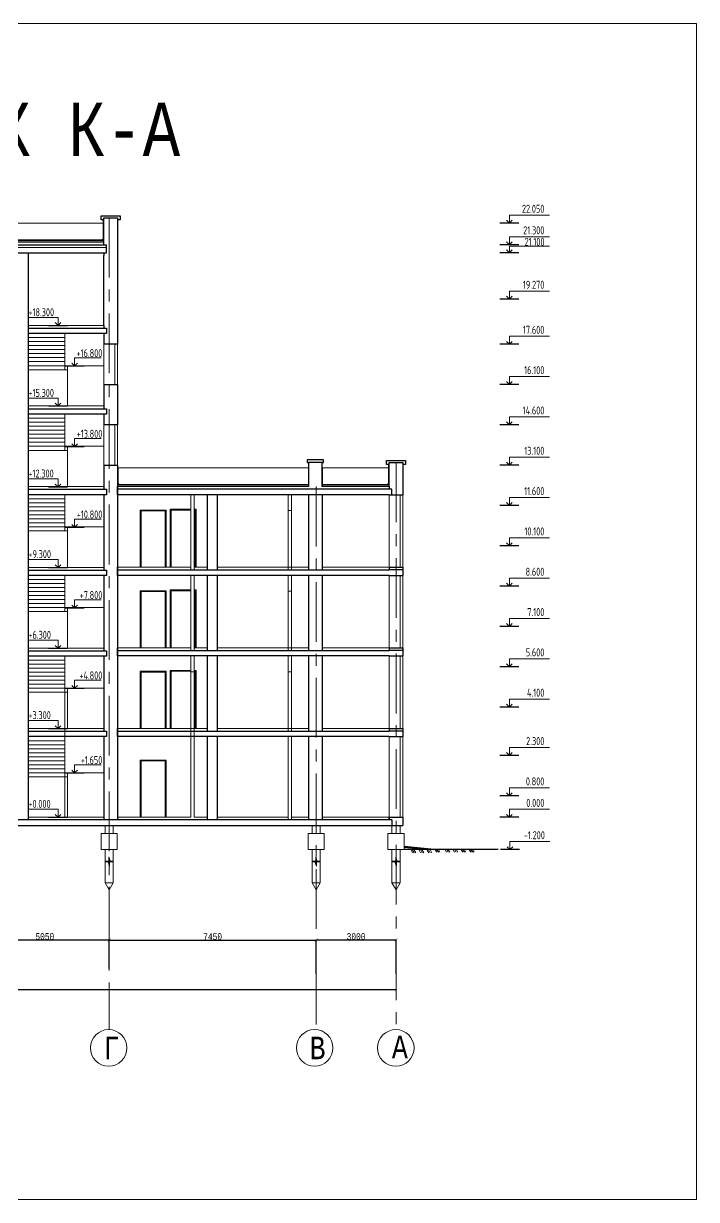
# Model space of a CAD drawing. Header units: millimetres. Extents: x -689206 to 4969298, y -1019800 to 703299.
# Drawn here: x 598812 to 623862, y -754220 to -710474 of the extents above; entities that cross this region are included whole.
import ezdxf

# ---------------------------------------------------------------- set-up
doc = ezdxf.new("R2010")
doc.units = ezdxf.units.MM
doc.linetypes.add('осеваяX2', pattern=[101.6, 63.5, -12.7, 12.7, -12.7])
doc.layers.add('Відомість заповнення дверних та віконних прорізів', color=7, linetype='Continuous', lineweight=5)
doc.layers.add('РАЗМЕРЫ', color=7, linetype='Continuous', lineweight=9)
for name, color, linetype in [('разрез1-1', 7, 'Continuous'), ('разрез2-2', 7, 'Continuous'), ('сетка', 104, 'Continuous')]:
    doc.layers.add(name, color=color, linetype=linetype)
doc.styles.add('Аннотативный', font='isocteur.ttf', dxfattribs={"width": 0.7, "height": 250})
doc.dimstyles.new('Аннотативный', dxfattribs={"dimscale": 0, "dimtxt": 250, "dimasz": 100, "dimexe": 1.25, "dimexo": 0.625, "dimtad": 1, "dimdec": 0, "dimtxsty": 'Аннотативный', "dimblk": 'ARCHTICK', "dimcen": 2.5, "dimadec": 0, "dimazin": 0, "dimtfac": 1, "dimtdec": 0, "dimtmove": 0, "dimatfit": 3, "dimfxl": 1, "dimarcsym": 0})

# ---------------------------------------------------------------- blocks, each defined once
blk = doc.blocks.new('_ArchTick')
at = {"color": 0, "linetype": 'ByBlock', "const_width": 0.15}
blk.add_lwpolyline([(-0.5, -0.5), (0.5, 0.5)], dxfattribs=at)
blk = doc.blocks.new('*D5110')
at = {"layer": 'Defpoints', "color": 0, "lineweight": 30, "ltscale": 35, "transparency": 16777216}
for p in [(597208, -744564), (602002, -744564), (602002, -745626)]:
    blk.add_point(p, dxfattribs=at)
at = {"layer": 'РАЗМЕРЫ', "color": 0, "lineweight": -2, "ltscale": 35, "transparency": 16777216}
for p, q in [((597208, -744564), (597208, -744563)), ((597208, -744564), (602002, -744564)), ((602002, -745625), (602002, -744563))]:
    blk.add_line(p, q, dxfattribs=at)
at = {"layer": 'РАЗМЕРЫ', "color": 0, "lineweight": -2, "ltscale": 35, "transparency": 16777216, "xscale": 100, "yscale": 100, "zscale": 100, "rotation": 180}
blk.add_blockref('_ArchTick', (597208, -744564), dxfattribs=at)
at = {"layer": 'РАЗМЕРЫ', "color": 0, "lineweight": -2, "ltscale": 35, "transparency": 16777216, "xscale": 100, "yscale": 100, "zscale": 100}
blk.add_blockref('_ArchTick', (602002, -744564), dxfattribs=at)
at = {"layer": 'РАЗМЕРЫ', "color": 0, "lineweight": 5, "ltscale": 35, "transparency": 16777216, "insert": (599605, -744439), "char_height": 250, "attachment_point": 5, "style": 'Аннотативный'}
blk.add_mtext('5050', dxfattribs=at)
blk = doc.blocks.new('*D5111')
at = {"layer": 'Defpoints', "color": 0, "lineweight": 5, "ltscale": 35, "transparency": 16777216}
for p in [(602002, -744564), (609702, -744568), (609702, -745820)]:
    blk.add_point(p, dxfattribs=at)
at = {"layer": 'РАЗМЕРЫ', "color": 0, "lineweight": -2, "ltscale": 35, "transparency": 16777216}
for p, q in [((602002, -744565), (602002, -744569)), ((602002, -744568), (609702, -744568)), ((609702, -745820), (609702, -744566))]:
    blk.add_line(p, q, dxfattribs=at)
at = {"layer": 'РАЗМЕРЫ', "color": 0, "lineweight": -2, "ltscale": 35, "transparency": 16777216, "xscale": 100, "yscale": 100, "zscale": 100, "rotation": 180}
blk.add_blockref('_ArchTick', (602002, -744568), dxfattribs=at)
at = {"layer": 'РАЗМЕРЫ', "color": 0, "lineweight": -2, "ltscale": 35, "transparency": 16777216, "xscale": 100, "yscale": 100, "zscale": 100}
blk.add_blockref('_ArchTick', (609702, -744568), dxfattribs=at)
at = {"layer": 'РАЗМЕРЫ', "color": 0, "lineweight": 5, "ltscale": 35, "transparency": 16777216, "insert": (605852, -744442), "char_height": 250, "attachment_point": 5, "style": 'Аннотативный'}
blk.add_mtext('7450', dxfattribs=at)
blk = doc.blocks.new('*D5112')
at = {"layer": 'Defpoints', "color": 0, "lineweight": 5, "ltscale": 35, "transparency": 16777216}
for p in [(609702, -744564), (612678, -744564), (612678, -745827)]:
    blk.add_point(p, dxfattribs=at)
at = {"layer": 'РАЗМЕРЫ', "color": 0, "lineweight": -2, "ltscale": 35, "transparency": 16777216}
for p, q in [((609702, -744564), (609702, -744563)), ((609702, -744564), (612678, -744564)), ((612678, -745826), (612678, -744563))]:
    blk.add_line(p, q, dxfattribs=at)
at = {"layer": 'РАЗМЕРЫ', "color": 0, "lineweight": -2, "ltscale": 35, "transparency": 16777216, "xscale": 100, "yscale": 100, "zscale": 100, "rotation": 180}
blk.add_blockref('_ArchTick', (609702, -744564), dxfattribs=at)
at = {"layer": 'РАЗМЕРЫ', "color": 0, "lineweight": -2, "ltscale": 35, "transparency": 16777216, "xscale": 100, "yscale": 100, "zscale": 100}
blk.add_blockref('_ArchTick', (612678, -744564), dxfattribs=at)
at = {"layer": 'РАЗМЕРЫ', "color": 0, "lineweight": 5, "ltscale": 35, "transparency": 16777216, "insert": (611190, -744439), "char_height": 250, "attachment_point": 5, "style": 'Аннотативный'}
blk.add_mtext('3000', dxfattribs=at)
blk = doc.blocks.new('*D5113')
at = {"layer": 'Defpoints', "color": 0, "lineweight": 5, "ltscale": 35, "transparency": 16777216}
for p in [(574918, -746427), (574918, -746427), (612678, -746427)]:
    blk.add_point(p, dxfattribs=at)
at = {"layer": 'РАЗМЕРЫ', "color": 0, "lineweight": -2, "ltscale": 35, "transparency": 16777216}
for p, q in [((574918, -746427), (574918, -746426)), ((612678, -746427), (574918, -746427)), ((612678, -746427), (612678, -746426))]:
    blk.add_line(p, q, dxfattribs=at)
at = {"layer": 'РАЗМЕРЫ', "color": 0, "lineweight": -2, "ltscale": 35, "transparency": 16777216, "xscale": 100, "yscale": 100, "zscale": 100, "rotation": 180}
blk.add_blockref('_ArchTick', (574918, -746427), dxfattribs=at)
at = {"layer": 'РАЗМЕРЫ', "color": 0, "lineweight": -2, "ltscale": 35, "transparency": 16777216, "xscale": 100, "yscale": 100, "zscale": 100}
blk.add_blockref('_ArchTick', (612678, -746427), dxfattribs=at)
at = {"layer": 'РАЗМЕРЫ', "color": 0, "lineweight": 5, "ltscale": 35, "transparency": 16777216, "insert": (593798, -746302), "char_height": 250, "attachment_point": 5, "style": 'Аннотативный'}
blk.add_mtext('37700', dxfattribs=at)

msp = doc.modelspace()

# ---------------------------------------------------------------- hatches: boundary and pattern name
at = {"layer": 'РАЗМЕРЫ', "lineweight": 5, "ltscale": 35}
h = msp.add_hatch(dxfattribs=at)
h.set_pattern_fill('ANSI36', color=256, scale=2)
h.set_pattern_definition([(45, (90972.612, -925.112), (3.367596045, 12.347852166), [15.875, -3.175, 0, -3.175])])
h.paths.add_polyline_path([(602002.5, -741507.8), (602002.5, -741783.2), (602015.6, -741819.9), (602015.6, -741620.6), (602029.7, -741658), (602152.5, -741658), (602152.5, -741635.8), (602044.1, -741635.8)])
h.paths.add_polyline_path([(601969.2, -741635.8), (601852.5, -741635.8), (601852.5, -741658), (601957.8, -741658), (602002.5, -741783.2), (602002.5, -741507.8), (601993.5, -741480.3), (601993.5, -741706.1)])
h = msp.add_hatch(dxfattribs=at)
h.set_pattern_fill('ANSI36', color=256, scale=2)
h.set_pattern_definition([(45, (98672.163, -925.112), (3.367596045, 12.347852166), [15.875, -3.175, 0, -3.175])])
h.paths.add_polyline_path([(609702, -741507.8), (609702, -741783.2), (609715.2, -741819.9), (609715.2, -741620.6), (609729.3, -741658), (609852, -741658), (609852, -741635.8), (609743.7, -741635.8)])
h.paths.add_polyline_path([(609668.7, -741635.8), (609552, -741635.8), (609552, -741658), (609657.3, -741658), (609702, -741783.2), (609702, -741507.8), (609693.1, -741480.3), (609693.1, -741706.1)])
h = msp.add_hatch(dxfattribs=at)
h.set_pattern_fill('ANSI36', color=256, scale=2)
h.set_pattern_definition([(45, (101647.62, -925.112), (3.367596045, 12.347852166), [15.875, -3.175, 0, -3.175])])
h.paths.add_polyline_path([(612677.5, -741507.8), (612677.5, -741783.2), (612690.6, -741819.9), (612690.6, -741620.6), (612704.7, -741658), (612827.5, -741658), (612827.5, -741635.8), (612719.1, -741635.8)])
h.paths.add_polyline_path([(612644.2, -741635.8), (612527.5, -741635.8), (612527.5, -741658), (612632.8, -741658), (612677.5, -741783.2), (612677.5, -741507.8), (612668.6, -741480.3), (612668.6, -741706.1)])

# ---------------------------------------------------------------- linework, layer by layer
at = {"layer": 'РАЗМЕРЫ', "linetype": 'ByBlock', "lineweight": 30, "ltscale": 35}
for p, q in [((601702.5, -717702.4), (601702.5, -717627.4)), ((601702.5, -717627.4), (602312.5, -717627.4)), ((601702.5, -717777.4), (601702.5, -717702.4)), ((601802.5, -717777.4), (601702.5, -717777.4)), ((602312.5, -717627.4), (602412.5, -717627.4)), ((602412.5, -717777.4), (602312.5, -717777.4)), ((602412.5, -717627.4), (602412.5, -717777.4)), ((612322.5, -726802.4), (612322.5, -726727.4)), ((612322.5, -726727.4), (612932.5, -726727.4)), ((612322.5, -726877.4), (612322.5, -726802.4)), ((612422.5, -726877.4), (612322.5, -726877.4)), ((612932.5, -726727.4), (613032.5, -726727.4)), ((613032.5, -726877.4), (612932.5, -726877.4)), ((613032.5, -726727.4), (613032.5, -726877.4))]:
    msp.add_line(p, q, dxfattribs=at)
at = {"layer": 'РАЗМЕРЫ', "lineweight": 30, "ltscale": 35}
for p, q in [((601802.5, -717702.4), (602312.5, -717702.4)), ((601802.5, -718702.4), (601802.5, -717702.4)), ((601802.5, -717702.4), (602312.5, -717702.4)), ((602312.5, -717702.4), (602312.5, -718802.4)), ((597310, -718702.4), (601902.5, -718702.4)), ((597310, -718702.4), (601802.5, -718702.4)), ((601902.5, -719002.4), (601902.5, -718702.4)), ((597310, -719002.4), (601902.5, -719002.4)), ((597310, -719002.4), (601802.5, -719002.4)), ((599002.5, -740102.4), (599002.5, -719002.4)), ((601802.5, -719002.4), (601802.5, -719102.4)), ((601802.5, -720802.4), (601802.5, -719102.4)), ((602312.5, -718802.4), (602312.5, -719102.4)), ((602312.5, -719102.4), (602312.5, -721702.4)), ((601802.5, -721702.4), (601802.5, -720802.4)), ((599002.5, -721807.8), (601802.5, -721808.8)), ((601802.5, -721702.4), (601802.5, -721808.8)), ((601802.5, -721808.8), (601902.5, -721808.8)), ((601902.5, -721808.8), (601902.5, -722008.8)), ((602312.5, -721702.4), (602312.5, -721902.4)), ((601802.5, -722008.8), (601802.5, -722402.4)), ((601902.5, -722008.8), (601802.5, -722008.8)), ((602312.5, -721902.4), (602312.5, -722402.4)), ((602312.5, -722402.4), (601802.5, -722402.4)), ((601802.5, -723902.4), (601802.5, -724802.4)), ((601802.5, -723902.4), (602312.5, -723902.4)), ((602312.5, -723902.4), (602312.5, -725402.4)), ((599002.5, -724802.4), (601802.5, -724802.4)), ((601802.5, -724802.4), (601902.5, -724802.4)), ((601902.5, -724802.4), (601902.5, -725002.4)), ((601802.5, -725002.4), (601802.5, -725402.4)), ((601902.5, -725002.4), (601802.5, -725002.4)), ((602312.5, -725402.4), (601802.5, -725402.4)), ((601802.5, -726902.4), (601802.5, -727802.4)), ((601802.5, -726902.4), (602312.5, -726902.4)), ((602312.5, -726902.4), (602312.5, -740102.4)), ((609422.5, -727002.4), (609422.5, -727702.4)), ((609932.5, -727002.4), (609932.5, -727702.4)), ((612422.5, -727702.4), (612422.5, -727002.4)), ((612932.5, -727002.4), (612932.5, -728002.4)), ((601802.5, -727802.4), (601902.5, -727802.4)), ((601902.5, -727802.4), (601902.5, -728002.4)), ((602312.5, -728002.4), (602312.5, -727702.4)), ((612422.5, -727802.4), (602312.5, -727802.4)), ((612422.5, -727702.4), (612422.5, -727802.4)), ((612422.5, -727702.4), (612422.5, -727802.4)), ((612522.5, -727802.4), (612422.5, -727802.4)), ((612522.5, -728002.4), (612522.5, -727802.4)), ((601802.5, -728002.4), (601802.5, -730808.8)), ((601902.5, -728002.4), (601802.5, -728002.4)), ((612422.5, -728002.4), (602312.5, -728002.4)), ((605650.3, -728002.4), (605650.3, -730802.4)), ((606023.9, -728002.4), (606023.9, -730802.4)), ((609422.5, -728002.4), (609422.5, -730802.4)), ((609932.5, -728002.4), (609932.5, -730802.4)), ((612422.5, -728002.4), (612522.5, -728002.4)), ((612422.5, -728002.4), (612932.5, -728002.4)), ((601802.5, -730805.1), (601902.5, -730805.1)), ((601902.5, -730805.1), (601902.5, -731005.1)), ((602312.5, -731002.4), (602312.5, -730702.4)), ((602312.5, -730802.4), (612422.5, -730802.4)), ((612422.5, -730702.4), (612932.5, -730702.4)), ((612422.5, -730702.4), (612422.5, -730802.4)), ((612932.5, -730802.4), (612422.5, -730802.4)), ((612932.5, -730702.4), (612932.5, -731002.4)), ((601802.5, -731005.1), (601802.5, -733808.8)), ((601902.5, -731005.1), (601802.5, -731005.1)), ((612422.5, -731002.4), (602312.5, -731002.4)), ((605650.3, -731002.4), (605650.3, -733802.4)), ((606023.9, -731002.4), (606023.9, -733802.4)), ((609422.5, -731002.4), (609422.5, -733802.4)), ((609932.5, -731002.4), (609932.5, -733802.4)), ((612422.5, -731002.4), (612932.5, -731002.4)), ((601802.5, -733808.8), (601902.5, -733808.8)), ((601802.5, -734008.8), (601802.5, -736802.4)), ((601902.5, -734008.8), (601802.5, -734008.8)), ((601902.5, -733808.8), (601902.5, -734008.8)), ((602312.5, -734002.4), (602312.5, -733702.4)), ((602312.5, -733802.4), (612422.5, -733802.4)), ((612422.5, -734002.4), (602312.5, -734002.4)), ((605650.3, -734002.4), (605650.3, -736802.4)), ((606023.9, -734002.4), (606023.9, -736802.4)), ((609422.5, -734002.4), (609422.5, -736802.4)), ((609932.5, -734002.4), (609932.5, -736802.4)), ((612422.5, -733702.4), (612422.5, -733802.4)), ((612422.5, -733702.4), (612932.5, -733702.4)), ((612932.5, -733802.4), (612422.5, -733802.4)), ((612422.5, -734002.4), (612932.5, -734002.4)), ((612932.5, -733702.4), (612932.5, -733802.4)), ((612932.5, -733802.4), (612932.5, -734002.4)), ((601802.5, -736802.4), (601902.5, -736802.4)), ((601802.5, -737002.4), (601802.5, -740102.4)), ((601902.5, -737002.4), (601802.5, -737002.4)), ((601902.5, -736802.4), (601902.5, -737002.4)), ((602312.5, -737002.4), (602312.5, -736702.4)), ((602312.5, -736802.4), (612422.5, -736802.4)), ((612422.5, -737002.4), (602312.5, -737002.4)), ((605650.3, -737002.4), (605650.3, -740102.4)), ((606023.9, -737002.4), (606023.9, -740102.4)), ((609422.5, -737002.4), (609422.5, -740102.4)), ((609932.5, -737002.4), (609932.5, -740102.4)), ((612422.5, -736702.4), (612932.5, -736702.4)), ((612422.5, -736702.4), (612422.5, -736802.4)), ((612932.5, -736802.4), (612422.5, -736802.4)), ((612422.5, -737002.4), (612932.5, -737002.4)), ((612932.5, -736702.4), (612932.5, -736802.4)), ((612932.5, -736802.4), (612932.5, -737002.4)), ((612522.5, -740102.4), (574610.5, -740102.4)), ((612422.5, -740002.4), (612422.5, -740102.4)), ((612422.5, -740102.4), (612422.5, -740002.4)), ((612422.5, -740002.4), (612932.5, -740002.4)), ((612522.5, -740102.4), (612522.5, -740302.4)), ((612932.5, -740002.4), (612932.5, -740302.4)), ((574610.5, -740302.4), (612932.5, -740302.4))]:
    msp.add_line(p, q, dxfattribs=at)
at = {"layer": 'РАЗМЕРЫ', "linetype": 'осеваяX2', "lineweight": 5, "ltscale": 35}
for p, q in [((602002.5, -717702.4), (602002.5, -747901.1)), ((601752.5, -718552.4), (601802.5, -718502.4)), ((601802.5, -721702.4), (601802.5, -721602.4)), ((612677.5, -726802.4), (612677.5, -747901.1)), ((609702, -727702.4), (609702, -747901.1)), ((612372.5, -727652.4), (612422.5, -727602.4)), ((612422.5, -727702.4), (612422.5, -727602.4))]:
    msp.add_line(p, q, dxfattribs=at)
at = {"layer": 'РАЗМЕРЫ', "lineweight": 15, "ltscale": 35}
for p, q in [((599002.5, -718602.4), (597410, -718602.4)), ((597310, -718802.4), (601902.5, -718802.4)), ((599002.5, -721702.4), (601802.5, -721702.4)), ((601802.5, -724702.4), (599002.5, -724702.4)), ((605046.5, -728002.4), (605046.5, -730802.4)), ((605166.5, -728002.4), (605166.5, -730802.4)), ((602312.5, -730702.4), (605046.5, -730702.4)), ((605166.5, -730702.4), (605650.3, -730702.4)), ((606023.9, -730702.4), (608666.9, -730702.4)), ((608786.9, -730702.4), (609422.5, -730702.4)), ((609932.5, -730702.4), (612422.5, -730702.4)), ((605046.5, -731002.4), (605046.5, -733802.4)), ((605166.5, -731002.4), (605166.5, -733802.4)), ((602312.5, -733702.4), (605046.5, -733702.4)), ((605046.5, -734002.4), (605046.5, -740002.4)), ((605166.5, -733702.4), (605650.3, -733702.4)), ((605166.5, -734002.4), (605166.5, -740002.4)), ((606023.9, -733702.4), (608666.9, -733702.4)), ((608786.9, -733702.4), (609422.5, -733702.4)), ((609932.5, -733702.4), (612422.5, -733702.4)), ((600352.5, -735352.4), (600352.5, -737002.4)), ((600452.5, -737002.4), (599002.5, -737002.4)), ((600352.5, -737002.4), (600352.5, -740002.4)), ((602312.5, -736702.4), (605650.3, -736702.4)), ((606023.9, -736702.4), (608666.9, -736702.4)), ((608786.9, -736702.4), (609422.5, -736702.4)), ((609932.5, -736702.4), (612422.5, -736702.4)), ((599002.5, -737152.4), (600352.5, -737152.4)), ((600352.5, -737302.4), (599002.5, -737302.4)), ((599002.5, -737452.4), (600352.5, -737452.4)), ((600352.5, -737602.4), (599002.5, -737602.4)), ((600352.5, -737752.4), (599002.5, -737752.4)), ((599002.5, -738052.4), (599002.5, -737902.4)), ((599002.5, -737902.4), (600352.5, -737902.4)), ((600352.5, -738052.4), (599002.5, -738052.4)), ((599002.5, -738352.4), (599002.5, -738202.4)), ((599002.5, -738202.4), (600352.5, -738202.4)), ((600452.5, -738352.4), (599002.5, -738352.4)), ((600452.5, -738502.4), (600452.5, -738352.4)), ((600452.5, -738502.4), (600452.5, -738352.4)), ((599002.5, -738502.4), (600452.5, -738502.4)), ((600452.5, -738502.4), (600452.5, -740002.4)), ((601802.5, -740002.4), (599002.5, -740002.4)), ((599002.5, -740002.4), (601558.5, -740002.4)), ((601558.5, -740002.4), (599002.5, -740002.4)), ((601558.5, -740002.4), (599002.5, -740002.4)), ((601802.5, -740002.4), (599002.5, -740002.4)), ((605046.5, -740002.4), (602312.5, -740002.4)), ((605650.3, -740002.4), (605166.5, -740002.4)), ((608666.9, -740002.4), (606023.9, -740002.4)), ((609422.5, -740002.4), (608786.9, -740002.4)), ((612422.5, -740002.4), (609932.5, -740002.4))]:
    msp.add_line(p, q, dxfattribs=at)
at = {"layer": 'РАЗМЕРЫ', "lineweight": 5, "ltscale": 35}
for p, q in [((599002.5, -718602.4), (601802.5, -718602.4)), ((601802.5, -723902.4), (601802.5, -722402.4)), ((602212.5, -723902.4), (602212.5, -722402.4)), ((602312.5, -723902.4), (602312.5, -722402.4)), ((601802.5, -724702.4), (601802.5, -723902.4)), ((602312.5, -723902.4), (602212.5, -723902.4)), ((601802.5, -726902.4), (601802.5, -725402.4)), ((602212.5, -726902.4), (602212.5, -725402.4)), ((602312.5, -726902.4), (602312.5, -725402.4)), ((601802.5, -727702.4), (601802.5, -726902.4)), ((602312.5, -726902.4), (602212.5, -726902.4)), ((602312.5, -727702.4), (609422.5, -727702.4)), ((609932.5, -727702.4), (612422.5, -727702.4)), ((612422.5, -730702.4), (612422.5, -728002.4)), ((612832.5, -730702.4), (612832.5, -728002.4)), ((612932.5, -730702.4), (612932.5, -728002.4)), ((603158.7, -728572.4), (604118.7, -728572.4)), ((603158.7, -728572.4), (603158.7, -730702.4)), ((603188.7, -728602.4), (603188.7, -730702.4)), ((603188.7, -728602.4), (603188.7, -730702.4)), ((603188.7, -730702.4), (603188.7, -728602.4)), ((604088.7, -728602.4), (603188.7, -728602.4)), ((604088.7, -728602.4), (604088.7, -730702.4)), ((604088.7, -728602.4), (604088.7, -730702.4)), ((604088.7, -730702.4), (604088.7, -728602.4)), ((604118.7, -730702.4), (604118.7, -728572.4)), ((605046.5, -728542.4), (604276, -728542.4)), ((604276, -728542.4), (604276, -730702.4)), ((604306, -728572.4), (604306, -730702.4)), ((604306, -730702.4), (604306, -728572.4)), ((604306, -728572.4), (605046.5, -728572.4)), ((605236, -728542.4), (605166.5, -728542.4)), ((605166.5, -728572.4), (605206, -728572.4)), ((605206, -728572.4), (605206, -730702.4)), ((605206, -728572.4), (605206, -730702.4)), ((605236, -728572.4), (605236, -728542.4)), ((605236, -730702.4), (605236, -728572.4)), ((608666.9, -728592.4), (608786.9, -728592.4)), ((602312.5, -730702.4), (602312.5, -730802.4)), ((608786.9, -730702.4), (608666.9, -730702.4)), ((612422.5, -733702.4), (612422.5, -731002.4)), ((612832.5, -733702.4), (612832.5, -731002.4)), ((612932.5, -733702.4), (612932.5, -731002.4)), ((603158.7, -731572.4), (604118.7, -731572.4)), ((603158.7, -731572.4), (603158.7, -733702.4)), ((603188.7, -731602.4), (603188.7, -733702.4)), ((603188.7, -731602.4), (603188.7, -733702.4)), ((603188.7, -733702.4), (603188.7, -731602.4)), ((604088.7, -731602.4), (603188.7, -731602.4)), ((604088.7, -731602.4), (604088.7, -733702.4)), ((604088.7, -731602.4), (604088.7, -733702.4)), ((604088.7, -733702.4), (604088.7, -731602.4)), ((604118.7, -733702.4), (604118.7, -731572.4)), ((605046.5, -731542.4), (604276, -731542.4)), ((604276, -731542.4), (604276, -733702.4)), ((604306, -731572.4), (604306, -733702.4)), ((604306, -733702.4), (604306, -731572.4)), ((604306, -731572.4), (605046.5, -731572.4)), ((605236, -731542.4), (605166.5, -731542.4)), ((605166.5, -731572.4), (605206, -731572.4)), ((605206, -731572.4), (605206, -733702.4)), ((605206, -731572.4), (605206, -733702.4)), ((605236, -731572.4), (605236, -731542.4)), ((605236, -733702.4), (605236, -731572.4)), ((608666.9, -731592.4), (608786.9, -731592.4)), ((608786.9, -733702.4), (608666.9, -733702.4)), ((612422.5, -736702.4), (612422.5, -734002.4)), ((612832.5, -736702.4), (612832.5, -734002.4)), ((612932.5, -736802.4), (612932.5, -734002.4)), ((612422.5, -734451.8), (612422.5, -734402.4)), ((603158.7, -734572.4), (604118.7, -734572.4)), ((603158.7, -734572.4), (603158.7, -736702.4)), ((603188.7, -734602.4), (603188.7, -736702.4)), ((603188.7, -734602.4), (603188.7, -736702.4)), ((603188.7, -736702.4), (603188.7, -734602.4)), ((604088.7, -734602.4), (603188.7, -734602.4)), ((604088.7, -734602.4), (604088.7, -736702.4)), ((604088.7, -734602.4), (604088.7, -736702.4)), ((604088.7, -736702.4), (604088.7, -734602.4)), ((604118.7, -736702.4), (604118.7, -734572.4)), ((605046.5, -734542.4), (604276, -734542.4)), ((604276, -734542.4), (604276, -736702.4)), ((604306, -734572.4), (604306, -736702.4)), ((604306, -736702.4), (604306, -734572.4)), ((604306, -734572.4), (605046.5, -734572.4)), ((605046.5, -734592.4), (605166.5, -734592.4)), ((605236, -734542.4), (605166.5, -734542.4)), ((605166.5, -734572.4), (605206, -734572.4)), ((605206, -734572.4), (605206, -736702.4)), ((605206, -734572.4), (605206, -736702.4)), ((605236, -734572.4), (605236, -734542.4)), ((605236, -736702.4), (605236, -734572.4)), ((608666.9, -734592.4), (608786.9, -734592.4)), ((605166.5, -736702.4), (605046.5, -736702.4)), ((608786.9, -736702.4), (608666.9, -736702.4)), ((612422.5, -740002.4), (612422.5, -737002.4)), ((612832.5, -740002.4), (612832.5, -737002.4)), ((612932.5, -740002.4), (612932.5, -737002.4)), ((603158.7, -737872.4), (604118.7, -737872.4)), ((603158.7, -737872.4), (603158.7, -740002.4)), ((603188.7, -737902.4), (603188.7, -740002.4)), ((603188.7, -737902.4), (603188.7, -740002.4)), ((603188.7, -740002.4), (603188.7, -737902.4)), ((604088.7, -737902.4), (603188.7, -737902.4)), ((604088.7, -737902.4), (604088.7, -740002.4)), ((604088.7, -737902.4), (604088.7, -740002.4)), ((604088.7, -740002.4), (604088.7, -737902.4)), ((604118.7, -740002.4), (604118.7, -737872.4)), ((602044.1, -741635.8), (601993.5, -741480.3)), ((601993.5, -741480.3), (601993.5, -741706.1)), ((609743.7, -741635.8), (609693.1, -741480.3)), ((609693.1, -741480.3), (609693.1, -741706.1)), ((612719.1, -741635.8), (612668.6, -741480.3)), ((612668.6, -741480.3), (612668.6, -741706.1)), ((601969.2, -741635.8), (601852.5, -741635.8)), ((601852.5, -741658), (601957.8, -741658)), ((601957.8, -741658), (602015.6, -741819.9)), ((601993.5, -741706.1), (601969.2, -741635.8)), ((602015.6, -741620.6), (602015.6, -741819.9)), ((602029.7, -741658), (602015.6, -741620.6)), ((602152.5, -741658), (602029.7, -741658)), ((602152.5, -741635.8), (602044.1, -741635.8)), ((609668.7, -741635.8), (609552, -741635.8)), ((609552, -741658), (609657.3, -741658)), ((609657.3, -741658), (609715.2, -741819.9)), ((609693.1, -741706.1), (609668.7, -741635.8)), ((609715.2, -741620.6), (609715.2, -741819.9)), ((609729.3, -741658), (609715.2, -741620.6)), ((609852, -741658), (609729.3, -741658)), ((609852, -741635.8), (609743.7, -741635.8)), ((612644.2, -741635.8), (612527.5, -741635.8)), ((612527.5, -741658), (612632.8, -741658)), ((612632.8, -741658), (612690.6, -741819.9)), ((612668.6, -741706.1), (612644.2, -741635.8)), ((612690.6, -741620.6), (612690.6, -741819.9)), ((612704.7, -741658), (612690.6, -741620.6)), ((612827.5, -741658), (612704.7, -741658)), ((612827.5, -741635.8), (612719.1, -741635.8))]:
    msp.add_line(p, q, dxfattribs=at)
at = {"layer": 'РАЗМЕРЫ', "linetype": 'осеваяX2', "lineweight": 30, "ltscale": 35}
for p, q in [((609422.5, -726702.4), (609372.5, -726702.4)), ((609372.5, -726702.4), (609372.5, -726802.4)), ((609372.5, -726802.4), (609422.5, -726802.4)), ((609982.5, -726702.4), (609422.5, -726702.4)), ((609932.5, -726802.4), (609422.5, -726802.4)), ((609422.5, -726802.4), (609422.5, -727002.4)), ((609932.5, -727702.4), (609932.5, -726802.4)), ((609932.5, -726802.4), (609982.5, -726802.4)), ((609982.5, -726802.4), (609982.5, -726702.4)), ((612422.5, -727702.4), (612422.5, -726802.4)), ((612422.5, -726802.4), (612932.5, -726802.4)), ((612932.5, -726802.4), (612932.5, -727002.4))]:
    msp.add_line(p, q, dxfattribs=at)
at = {"layer": 'РАЗМЕРЫ', "lineweight": 9, "ltscale": 35}
for p, q in [((608666.9, -728002.4), (608666.9, -730802.4)), ((608786.9, -728002.4), (608786.9, -730802.4)), ((608666.9, -731002.4), (608666.9, -733802.4)), ((608786.9, -731002.4), (608786.9, -733802.4)), ((608666.9, -734002.4), (608666.9, -736802.4)), ((608786.9, -734002.4), (608786.9, -736802.4)), ((608666.9, -736702.4), (608666.9, -734592.4)), ((608666.9, -737002.4), (608666.9, -740102.4)), ((608786.9, -737002.4), (608786.9, -740102.4))]:
    msp.add_line(p, q, dxfattribs=at)
at = {"layer": 'РАЗМЕРЫ', "lineweight": 13, "ltscale": 35}
for p, q in [((612422.5, -740102.4), (612522.5, -740102.4)), ((612932.5, -740302.4), (612422.5, -740302.4)), ((612827.5, -740302.4), (612527.5, -740302.4)), ((612677.5, -740302.4), (612677.5, -740602.4)), ((612677.5, -741202.4), (612827.5, -741202.4))]:
    msp.add_line(p, q, dxfattribs=at)
at = {"layer": 'РАЗМЕРЫ', "lineweight": 18, "ltscale": 35}
for p, q in [((601702.5, -741202.4), (601702.5, -740602.4)), ((601702.5, -740602.4), (601852.5, -740602.4)), ((601852.5, -740302.4), (601852.5, -740602.4)), ((601852.5, -740602.4), (602002.5, -740602.4)), ((602002.5, -740602.4), (602302.5, -740602.4)), ((602152.5, -740602.4), (602152.5, -740302.4)), ((602302.5, -740602.4), (602302.5, -741202.4)), ((609402, -741202.4), (609402, -740602.4)), ((609402, -740602.4), (609552, -740602.4)), ((609552, -740302.4), (609552, -740602.4)), ((609552, -740602.4), (609702, -740602.4)), ((609702, -740602.4), (610002, -740602.4)), ((609852, -740602.4), (609852, -740302.4)), ((610002, -740602.4), (610002, -741202.4)), ((612377.5, -741202.4), (612377.5, -740602.4)), ((612377.5, -740602.4), (612527.5, -740602.4)), ((612527.5, -740302.4), (612527.5, -740602.4)), ((612527.5, -740602.4), (612677.5, -740602.4)), ((612677.5, -740602.4), (612977.5, -740602.4)), ((612827.5, -740602.4), (612827.5, -740302.4)), ((612977.5, -740602.4), (612977.5, -741202.4)), ((602302.5, -741202.4), (601702.5, -741202.4)), ((601852.5, -742069.2), (601852.5, -741202.4)), ((602152.5, -741202.4), (602152.5, -742081.2)), ((610002, -741202.4), (609402, -741202.4)), ((609552, -742069.2), (609552, -741202.4)), ((609852, -741202.4), (609852, -742081.2)), ((612977.5, -741202.4), (612377.5, -741202.4)), ((612527.5, -742069.2), (612527.5, -741202.4)), ((612827.5, -741202.4), (612827.5, -742081.2)), ((612827.5, -741202.4), (612827.5, -742081.2)), ((601852.5, -742442.6), (601852.5, -742069.2)), ((602152.5, -742442.6), (602152.5, -742081.2)), ((609552, -742442.6), (609552, -742069.2)), ((609852, -742442.6), (609852, -742081.2)), ((612527.5, -742442.6), (612527.5, -742069.2)), ((612827.5, -742442.6), (612827.5, -742081.2)), ((602002.5, -742702.4), (601852.5, -742442.6)), ((602152.5, -742442.6), (601852.5, -742442.6)), ((602002.5, -742702.4), (602152.5, -742442.6)), ((609702, -742702.4), (609552, -742442.6)), ((609852, -742442.6), (609552, -742442.6)), ((609702, -742702.4), (609852, -742442.6)), ((612677.5, -742702.4), (612527.5, -742442.6)), ((612827.5, -742442.6), (612527.5, -742442.6)), ((612677.5, -742702.4), (612827.5, -742442.6))]:
    msp.add_line(p, q, dxfattribs=at)
at = {"layer": 'РАЗМЕРЫ', "lineweight": 5, "ltscale": 35}
msp.add_lwpolyline([(502757.5, -710474.1), (623861.5, -710474.1), (623861.5, -754220.3), (502757.5, -754220.3)], close=True, dxfattribs=at)
at = {"layer": 'разрез1-1', "lineweight": 15}
msp.add_line((601777.7, -718477.7), (601777.7, -717777.4), dxfattribs=at)
at = {"layer": 'разрез1-1', "lineweight": 30}
for p, q in [((616895.9, -717900.2), (616790.6, -717794.9)), ((616895.9, -717900.2), (617001.2, -717794.9)), ((617250.5, -717900.2), (616541.4, -717900.2)), ((617250.5, -718702.4), (616541.4, -718702.4)), ((616895.9, -718702.4), (616790.6, -718597.1)), ((616895.9, -718702.4), (617001.2, -718597.1)), ((617250.5, -719002.4), (616541.4, -719002.4)), ((616895.9, -719002.4), (616790.6, -718897.1)), ((616895.9, -719002.4), (617001.2, -718897.1)), ((617250.5, -720727.4), (616541.4, -720727.4)), ((616895.9, -720727.4), (616790.6, -720622.1)), ((616895.9, -720727.4), (617001.2, -720622.1)), ((617250.5, -722402.4), (616541.4, -722402.4)), ((616895.9, -722402.4), (616790.6, -722297.1)), ((616895.9, -722402.4), (617001.2, -722297.1)), ((617250.5, -723902.4), (616541.4, -723902.4)), ((616895.9, -723902.4), (616790.6, -723797.1)), ((616895.9, -723902.4), (617001.2, -723797.1)), ((616895.9, -725402.4), (616790.6, -725297.1)), ((616895.9, -725402.4), (617001.2, -725297.1)), ((617250.5, -725402.4), (616541.4, -725402.4)), ((617250.5, -726902.4), (616541.4, -726902.4)), ((616895.9, -726902.4), (616790.6, -726797.1)), ((616895.9, -726902.4), (617001.2, -726797.1)), ((616895.9, -728402.4), (616790.6, -728297.1)), ((616895.9, -728402.4), (617001.2, -728297.1)), ((617250.5, -728402.4), (616541.4, -728402.4)), ((617250.5, -729902.4), (616541.4, -729902.4)), ((616895.9, -729902.4), (616790.6, -729797.1)), ((616895.9, -729902.4), (617001.2, -729797.1)), ((617250.5, -731402.4), (616541.4, -731402.4)), ((616895.9, -731402.4), (616790.6, -731297.1)), ((616895.9, -731402.4), (617001.2, -731297.1)), ((617250.5, -732902.4), (616541.4, -732902.4)), ((616895.9, -732902.4), (616790.6, -732797.1)), ((616895.9, -732902.4), (617001.2, -732797.1)), ((617250.5, -734402.4), (616541.4, -734402.4)), ((616895.9, -734402.4), (616790.6, -734297.1)), ((616895.9, -734402.4), (617001.2, -734297.1)), ((616895.9, -735902.4), (616790.6, -735797.1)), ((616895.9, -735902.4), (616790.6, -735797.1)), ((616895.9, -735902.4), (617001.2, -735797.1)), ((616895.9, -735902.4), (617001.2, -735797.1)), ((617250.5, -735902.4), (616541.4, -735902.4)), ((617250.5, -735902.4), (616541.4, -735902.4)), ((611198.5, -737002.4), (610489.4, -737002.4)), ((617250.5, -737702.4), (616541.4, -737702.4)), ((616895.9, -737702.4), (616790.6, -737597.1)), ((616895.9, -737702.4), (617001.2, -737597.1)), ((617250.5, -739202.4), (616541.4, -739202.4)), ((616895.9, -739202.4), (616790.6, -739097.1)), ((616895.9, -739202.4), (617001.2, -739097.1)), ((617250.5, -740002.4), (616541.4, -740002.4)), ((616895.9, -740002.4), (616790.6, -739897.1)), ((616895.9, -740002.4), (617001.2, -739897.1)), ((617270, -741203.1), (616560.9, -741203.1)), ((616915.4, -741203.1), (616810.1, -741097.9)), ((616915.4, -741203.1), (617020.7, -741097.9))]:
    msp.add_line(p, q, dxfattribs=at)
at = {"layer": 'разрез1-1', "lineweight": 5}
for p, q in [((616895.9, -717900.2), (616895.9, -717602.4)), ((616895.9, -717602.4), (618385, -717602.4)), ((597410, -717902.4), (601777.7, -717902.4)), ((597410, -718552.4), (601752.5, -718552.4)), ((616895.9, -718702.4), (616895.9, -718404.6)), ((616895.9, -718404.6), (618385, -718404.6)), ((616895.9, -719002.4), (616895.9, -718760.2)), ((616895.9, -718760.2), (618385, -718760.2)), ((616895.9, -720727.4), (616895.9, -720429.6)), ((616895.9, -720429.6), (618385, -720429.6)), ((616895.9, -722402.4), (616895.9, -722104.6)), ((616895.9, -722104.6), (618385, -722104.6)), ((616895.9, -723902.4), (616895.9, -723604.6)), ((616895.9, -723604.6), (618385, -723604.6)), ((616895.9, -725402.4), (616895.9, -725104.6)), ((616895.9, -725104.6), (618385, -725104.6)), ((616895.9, -726902.4), (616895.9, -726604.6)), ((616895.9, -726604.6), (618385, -726604.6)), ((602337.2, -727002.4), (609422.5, -727002.4)), ((602337.2, -727577.7), (602337.2, -727002.4)), ((609932.5, -727002.4), (612397.8, -727002.4)), ((612397.8, -727577.7), (612397.8, -726877.4)), ((602607.2, -727652.4), (609422.5, -727652.4)), ((609932.5, -727652.4), (612372.5, -727652.4)), ((616895.9, -728402.4), (616895.9, -728104.6)), ((616895.9, -728104.6), (618385, -728104.6)), ((616895.9, -729902.4), (616895.9, -729604.6)), ((616895.9, -729604.6), (618385, -729604.6)), ((616895.9, -731402.4), (616895.9, -731104.6)), ((616895.9, -731104.6), (618385, -731104.6)), ((616895.9, -732902.4), (616895.9, -732604.6)), ((616895.9, -732604.6), (618385, -732604.6)), ((616895.9, -734402.4), (616895.9, -734104.6)), ((616895.9, -734104.6), (618385, -734104.6)), ((616895.9, -735902.4), (616895.9, -735604.6)), ((616895.9, -735604.6), (618385, -735604.6)), ((616895.9, -735902.4), (616895.9, -735604.6)), ((616895.9, -735604.6), (618385, -735604.6)), ((616895.9, -737702.4), (616895.9, -737404.6)), ((616895.9, -737404.6), (618385, -737404.6)), ((616895.9, -739202.4), (616895.9, -738904.6)), ((616895.9, -738904.6), (618385, -738904.6)), ((616895.9, -740002.4), (616895.9, -739704.6)), ((616895.9, -739704.6), (618385, -739704.6)), ((616915.4, -741203.1), (616915.4, -740905.3)), ((616915.4, -740905.3), (618404.5, -740905.3))]:
    msp.add_line(p, q, dxfattribs=at)
for points in [[(601777.7, -718477.7), (601738, -718517.4), (597410, -718517.4)], [(602312.5, -727602.4), (602362.5, -727652.4), (606715, -727652.4)], [(602337.2, -727577.7), (602377, -727617.4), (606312.5, -727617.4)], [(609422.5, -727617.4), (602590.2, -727617.4)], [(612397.8, -727577.7), (612358, -727617.4), (609932.5, -727617.4)]]:
    msp.add_lwpolyline(points, dxfattribs=at)
at = {"layer": 'разрез2-2', "lineweight": 5}
for p, q in [((600097.9, -721416), (599006.6, -721416)), ((600097.9, -721702.4), (600097.9, -721416)), ((600714.1, -723213.9), (600714.1, -722916)), ((600714.1, -722916), (601706.7, -722916)), ((600097.9, -724416), (599006.6, -724416)), ((600097.9, -724416), (599006.6, -724416)), ((600097.9, -724702.4), (600097.9, -724416)), ((600097.9, -724702.4), (600097.9, -724416)), ((600714.1, -726213.9), (600714.1, -725916)), ((600714.1, -725916), (601706.7, -725916)), ((600097.9, -727416), (599006.6, -727416)), ((600097.9, -727713.9), (600097.9, -727416)), ((600714.1, -729213.9), (600714.1, -728916)), ((600714.1, -728916), (601706.7, -728916)), ((600097.9, -730416), (599006.6, -730416)), ((600097.9, -730713.9), (600097.9, -730416)), ((600714.1, -732213.9), (600714.1, -731916)), ((600714.1, -731916), (601706.7, -731916)), ((600097.9, -733416), (599006.6, -733416)), ((600097.9, -733713.9), (600097.9, -733416)), ((600714.1, -735202.4), (600714.1, -734904.6)), ((600714.1, -734904.6), (601706.7, -734904.6)), ((600097.9, -736404.6), (599006.6, -736404.6)), ((600097.9, -736702.4), (600097.9, -736404.6)), ((600714.1, -738352.4), (600714.1, -738054.6)), ((600714.1, -738054.6), (601706.7, -738054.6)), ((600097.9, -739704.6), (599006.6, -739704.6)), ((600097.9, -740002.4), (600097.9, -739704.6))]:
    msp.add_line(p, q, dxfattribs=at)
at = {"layer": 'разрез2-2', "lineweight": 30}
for p, q in [((599743.4, -721702.4), (600452.5, -721702.4)), ((600097.9, -721702.4), (599992.7, -721597.1)), ((600097.9, -721702.4), (600203.2, -721597.1)), ((601802.5, -722008.8), (599002.5, -722008.8)), ((600714.1, -723213.9), (600608.8, -723108.6)), ((600714.1, -723213.9), (600819.4, -723108.6)), ((600359.6, -723213.9), (601068.7, -723213.9)), ((599743.4, -724702.4), (600452.5, -724702.4)), ((600097.9, -724702.4), (599992.7, -724597.1)), ((600097.9, -724702.4), (600203.2, -724597.1)), ((600714.1, -726213.9), (600608.8, -726108.6)), ((600714.1, -726213.9), (600819.4, -726108.6)), ((600359.6, -726213.9), (601068.7, -726213.9)), ((599743.4, -727713.9), (600452.5, -727713.9)), ((600097.9, -727713.9), (599992.7, -727608.6)), ((600097.9, -727713.9), (600203.2, -727608.6)), ((600359.6, -729213.9), (601068.7, -729213.9)), ((600714.1, -729213.9), (600608.8, -729108.6)), ((600714.1, -729213.9), (600819.4, -729108.6)), ((599743.4, -730713.9), (600452.5, -730713.9)), ((600097.9, -730713.9), (599992.7, -730608.6)), ((600097.9, -730713.9), (600203.2, -730608.6)), ((600359.6, -732213.9), (601068.7, -732213.9)), ((600714.1, -732213.9), (600608.8, -732108.6)), ((600714.1, -732213.9), (600819.4, -732108.6)), ((600097.9, -733713.9), (599992.7, -733608.6)), ((600097.9, -733713.9), (600203.2, -733608.6)), ((599743.4, -733713.9), (600452.5, -733713.9)), ((600359.6, -735202.4), (601068.7, -735202.4)), ((600714.1, -735202.4), (600608.8, -735097.1)), ((600714.1, -735202.4), (600819.4, -735097.1)), ((600097.9, -736702.4), (599992.7, -736597.1)), ((600097.9, -736702.4), (600203.2, -736597.1)), ((599743.4, -736702.4), (600452.5, -736702.4)), ((600359.6, -738352.4), (601068.7, -738352.4)), ((600714.1, -738352.4), (600608.8, -738247.1)), ((600714.1, -738352.4), (600819.4, -738247.1)), ((599743.4, -740002.4), (600452.5, -740002.4)), ((600097.9, -740002.4), (599992.7, -739897.1)), ((600097.9, -740002.4), (600203.2, -739897.1))]:
    msp.add_line(p, q, dxfattribs=at)
at = {"layer": 'разрез2-2', "lineweight": 15}
for p, q in [((599002.5, -722152.4), (600352.5, -722152.4)), ((600352.5, -723202.4), (600352.5, -722002.4)), ((599002.5, -722302.4), (600352.5, -722302.4)), ((599002.5, -722452.4), (600352.5, -722452.4)), ((599002.5, -722602.4), (600352.5, -722602.4)), ((599002.5, -722752.4), (600352.5, -722752.4)), ((599002.5, -722902.4), (600352.5, -722902.4)), ((599002.5, -723052.4), (600352.5, -723052.4)), ((599002.5, -723202.4), (600352.5, -723202.4)), ((599002.5, -723352.4), (600352.5, -723352.4)), ((600352.5, -723352.4), (600352.5, -723202.4)), ((600352.5, -723202.4), (600452.5, -723202.4)), ((600452.5, -723352.4), (600352.5, -723352.4)), ((600452.5, -723202.4), (601802.5, -723202.4)), ((600452.5, -724702.4), (600452.5, -723202.4)), ((601802.5, -724702.4), (599002.5, -724702.4)), ((601802.5, -724802.4), (599002.5, -724802.4)), ((601802.5, -724802.4), (599002.5, -724802.4)), ((601802.5, -725002.4), (599002.5, -725002.4)), ((599002.5, -725152.4), (600352.5, -725152.4)), ((599002.5, -725302.4), (600352.5, -725302.4)), ((600352.5, -726202.4), (600352.5, -725002.4)), ((599002.5, -725452.4), (600352.5, -725452.4)), ((599002.5, -725602.4), (600352.5, -725602.4)), ((599002.5, -725752.4), (600352.5, -725752.4)), ((599002.5, -725902.4), (600352.5, -725902.4)), ((599002.5, -726052.4), (600352.5, -726052.4)), ((599002.5, -726202.4), (600352.5, -726202.4)), ((599002.5, -726352.4), (600352.5, -726352.4)), ((600352.5, -726352.4), (600352.5, -726202.4)), ((600352.5, -726202.4), (600452.5, -726202.4)), ((600452.5, -726352.4), (600352.5, -726352.4)), ((600452.5, -726202.4), (601802.5, -726202.4)), ((600452.5, -727702.4), (600452.5, -726202.4)), ((601802.5, -727702.4), (599002.5, -727702.4)), ((601802.5, -727802.4), (599002.5, -727802.4)), ((601802.5, -728002.4), (599002.5, -728002.4)), ((599002.5, -728152.4), (600352.5, -728152.4)), ((599002.5, -728302.4), (600352.5, -728302.4)), ((600352.5, -729202.4), (600352.5, -728002.4)), ((599002.5, -728452.4), (600352.5, -728452.4)), ((599002.5, -728602.4), (600352.5, -728602.4)), ((599002.5, -728752.4), (600352.5, -728752.4)), ((599002.5, -728902.4), (600352.5, -728902.4)), ((599002.5, -729052.4), (600352.5, -729052.4)), ((599002.5, -729202.4), (600352.5, -729202.4)), ((600352.5, -729352.4), (600352.5, -729202.4)), ((600352.5, -729202.4), (600452.5, -729202.4)), ((600452.5, -729202.4), (601802.5, -729202.4)), ((600452.5, -730702.4), (600452.5, -729202.4)), ((599002.5, -729352.4), (600352.5, -729352.4)), ((600452.5, -729352.4), (600352.5, -729352.4)), ((601802.5, -730708.8), (599002.5, -730708.8)), ((601802.5, -730808.8), (599002.5, -730808.8)), ((601802.5, -731008.8), (599002.5, -731008.8)), ((599002.5, -731152.4), (600352.5, -731152.4)), ((599002.5, -731302.4), (600352.5, -731302.4)), ((600352.5, -732202.4), (600352.5, -731002.4)), ((599002.5, -731452.4), (600352.5, -731452.4)), ((599002.5, -731602.4), (600352.5, -731602.4)), ((599002.5, -731752.4), (600352.5, -731752.4)), ((599002.5, -731902.4), (600352.5, -731902.4)), ((599002.5, -732052.4), (600352.5, -732052.4)), ((599002.5, -732202.4), (600352.5, -732202.4)), ((600352.5, -732352.4), (600352.5, -732202.4)), ((600352.5, -732202.4), (600452.5, -732202.4)), ((600452.5, -732202.4), (601802.5, -732202.4)), ((600452.5, -733702.4), (600452.5, -732202.4)), ((599002.5, -732352.4), (600352.5, -732352.4)), ((600452.5, -732352.4), (600352.5, -732352.4)), ((601802.5, -733708.8), (599002.5, -733708.8)), ((601802.5, -733808.8), (599002.5, -733808.8)), ((601802.5, -734008.8), (599002.5, -734008.8)), ((600352.5, -735202.4), (600352.5, -734002.4)), ((599002.5, -734152.4), (600352.5, -734152.4)), ((599002.5, -734302.4), (600352.5, -734302.4)), ((599002.5, -734452.4), (600352.5, -734452.4)), ((599002.5, -734602.4), (600352.5, -734602.4)), ((599002.5, -734752.4), (600352.5, -734752.4)), ((599002.5, -734902.4), (600352.5, -734902.4)), ((599002.5, -735052.4), (600352.5, -735052.4)), ((599002.5, -735202.4), (600352.5, -735202.4)), ((599002.5, -735352.4), (600352.5, -735352.4)), ((600352.5, -735352.4), (600352.5, -735202.4)), ((600352.5, -735202.4), (600452.5, -735202.4)), ((600452.5, -735352.4), (600352.5, -735352.4)), ((600452.5, -735202.4), (601802.5, -735202.4)), ((600452.5, -736702.4), (600452.5, -735202.4)), ((601802.5, -736702.4), (599002.5, -736702.4)), ((601802.5, -736802.4), (599002.5, -736802.4)), ((600452.5, -738352.4), (601802.5, -738352.4))]:
    msp.add_line(p, q, dxfattribs=at)
at = {"layer": 'разрез2-2'}
for p, q in [((613977.5, -741182.4), (612977.5, -741094.3)), ((612977.5, -741114.3), (613977.5, -741202.4)), ((613977.5, -741202.4), (612977.5, -741202.4)), ((613977.5, -741182.4), (616477.5, -741182.4)), ((613977.5, -741182.4), (613977.5, -741202.4)), ((613977.5, -741182.4), (614277.5, -741182.4))]:
    msp.add_line(p, q, dxfattribs=at)
at = {"layer": 'разрез2-2', "lineweight": 30}
for points in [[(601802.5, -725002.4), (599002.5, -725002.4), (599002.5, -724802.4), (601802.5, -724802.4)], [(601802.5, -725002.4), (599002.5, -725002.4), (599002.5, -724802.4), (601802.5, -724802.4)], [(601802.5, -728002.4), (599002.5, -728002.4), (599002.5, -727802.4), (601802.5, -727802.4)], [(601802.5, -731005.1), (601802.5, -731008.8), (599002.5, -731008.8), (599002.5, -730808.8), (601802.5, -730808.8)], [(601802.5, -734008.8), (599002.5, -734008.8), (599002.5, -733808.8), (601802.5, -733808.8)], [(601802.5, -737002.4), (599002.5, -737002.4), (599002.5, -736802.4), (601802.5, -736802.4)]]:
    msp.add_lwpolyline(points, dxfattribs=at)
at = {"layer": 'разрез2-2', "lineweight": 15}
for points in [[(613291.6, -741321.8), (613223.3, -741202.4)], [(614559.1, -741301.8), (614490.8, -741182.4)]]:
    msp.add_lwpolyline(points, close=True, dxfattribs=at)
for points in [[(613282.9, -741202.4), (613351.3, -741321.8)], [(613342.6, -741202.4), (613412.2, -741321.8)], [(613522.8, -741202.4), (613592.4, -741321.8)], [(613583.7, -741202.4), (613652.1, -741321.8)], [(613643.4, -741202.4), (613713, -741321.8)], [(613823.6, -741202.4), (613893.2, -741321.8)], [(613884.5, -741202.4), (613952.9, -741321.8)], [(613944.2, -741202.4), (614013.8, -741321.8)], [(614124.4, -741182.4), (614194, -741301.8)], [(614185.3, -741182.4), (614253.7, -741301.8)], [(614245, -741182.4), (614314.6, -741301.8)], [(614550.4, -741182.4), (614618.8, -741301.8)], [(614610.1, -741182.4), (614679.7, -741301.8)], [(614790.3, -741182.4), (614859.9, -741301.8)], [(614851.2, -741182.4), (614919.6, -741301.8)], [(614910.9, -741182.4), (614980.5, -741301.8)], [(615091.1, -741182.4), (615160.8, -741301.8)], [(615152, -741182.4), (615220.4, -741301.8)], [(615211.7, -741182.4), (615281.3, -741301.8)], [(615391.9, -741182.4), (615461.6, -741301.8)], [(615452.9, -741182.4), (615521.2, -741301.8)], [(615512.5, -741182.4), (615582.1, -741301.8)]]:
    msp.add_lwpolyline(points, dxfattribs=at)
at = {"layer": 'сетка', "lineweight": 5}
for centre in [(601981.6, -748581.5), (609648.7, -748579.7), (612669.5, -748581.7)]:
    msp.add_circle(centre, 680.7, dxfattribs=at)

# ---------------------------------------------------------------- texts
at = {"layer": 'Відомість заповнення дверних та віконних прорізів', "ltscale": 50, "insert": (579620, -713418.9), "char_height": 1981.599, "width": 48913.36, "attachment_point": 1, "style": 'Аннотативный'}
msp.add_mtext('РОЗРІЗ У ВІСЯХ К-А', dxfattribs=at)
at = {"layer": 'РАЗМЕРЫ', "lineweight": 5, "ltscale": 35, "char_height": 841.3, "width": 7009.377, "attachment_point": 1, "style": 'Аннотативный'}
for s, insert in [('Г', (601797.7, -748163.3)), ('В', (609464.8, -748161.5)), ('А', (612526.6, -748126.1))]:
    msp.add_mtext(s, dxfattribs=dict(at, insert=insert))
at = {"layer": 'разрез1-1', "lineweight": 30, "char_height": 297.819, "width": 1508.774, "attachment_point": 3, "style": 'Аннотативный'}
for s, insert in [('{\\fISOCPEUR|b0|i0|c204|p34;22.050\\fISOCPEUR|b0|i0|c0|p34; }', (618199.6, -717216.8)), ('{\\fISOCPEUR|b0|i0|c204|p34;21.300\\fISOCPEUR|b0|i0|c0|p34; }', (618199.6, -718019)), ('{\\fISOCPEUR|b0|i0|c204|p34;21.100\\fISOCPEUR|b0|i0|c0|p34; }', (618205.9, -718446.8)), ('{\\fISOCPEUR|b0|i0|c204|p34;19.270\\fISOCPEUR|b0|i0|c0|p34; }', (618199.6, -720044)), ('{\\fISOCPEUR|b0|i0|c204|p34;17.600\\fISOCPEUR|b0|i0|c0|p34; }', (618199.6, -721719)), ('{\\fISOCPEUR|b0|i0|c204|p34;16.100\\fISOCPEUR|b0|i0|c0|p34; }', (618199.6, -723219)), ('{\\fISOCPEUR|b0|i0|c204|p34;14.600\\fISOCPEUR|b0|i0|c0|p34; }', (618199.6, -724719)), ('{\\fISOCPEUR|b0|i0|c204|p34;13.100\\fISOCPEUR|b0|i0|c0|p34; }', (618199.6, -726219)), ('{\\fISOCPEUR|b0|i0|c204|p34;11.600\\fISOCPEUR|b0|i0|c0|p34; }', (618199.6, -727719)), ('{\\fISOCPEUR|b0|i0|c204|p34;10.100\\fISOCPEUR|b0|i0|c0|p34; }', (618199.6, -729219)), ('{\\fISOCPEUR|b0|i0|c204|p34;8.600\\fISOCPEUR|b0|i0|c0|p34; }', (618199.6, -730719)), ('{\\fISOCPEUR|b0|i0|c204|p34;7.100\\fISOCPEUR|b0|i0|c0|p34; }', (618199.6, -732219)), ('{\\fISOCPEUR|b0|i0|c204|p34;5.600\\fISOCPEUR|b0|i0|c0|p34; }', (618199.6, -733719)), ('{\\fISOCPEUR|b0|i0|c204|p34;4.100\\fISOCPEUR|b0|i0|c0|p34; }', (618199.6, -735219)), ('{\\fISOCPEUR|b0|i0|c204|p34;4.100\\fISOCPEUR|b0|i0|c0|p34; }', (618199.6, -735219)), ('{\\fISOCPEUR|b0|i0|c204|p34;2.300\\fISOCPEUR|b0|i0|c0|p34; }', (618199.6, -737019)), ('{\\fISOCPEUR|b0|i0|c204|p34;0.800\\fISOCPEUR|b0|i0|c0|p34; }', (618199.6, -738519)), ('{\\fISOCPEUR|b0|i0|c204|p34;0.000\\fISOCPEUR|b0|i0|c0|p34; }', (618199.6, -739319)), ('{\\fISOCPEUR|b0|i0|c204|p34;-1.200\\fISOCPEUR|b0|i0|c0|p34; }', (618219.1, -740519.7))]:
    msp.add_mtext(s, dxfattribs=dict(at, insert=insert))
at = {"layer": 'разрез2-2', "lineweight": 30, "char_height": 297.819, "width": 1508.774, "style": 'Аннотативный'}
for s, insert, attachment_point in [('{\\fISOCPEUR|b0|i0|c204|p34;+18.300\\fISOCPEUR|b0|i0|c0|p34; }', (598996.2, -721065.6), 1), ('{\\fISOCPEUR|b0|i0|c204|p34;+16.800\\fISOCPEUR|b0|i0|c0|p34; }', (601747.4, -722587.7), 3), ('{\\fISOCPEUR|b0|i0|c204|p34;+15.300\\fISOCPEUR|b0|i0|c0|p34; }', (598996.2, -724065.6), 1), ('{\\fISOCPEUR|b0|i0|c204|p34;+13.800\\fISOCPEUR|b0|i0|c0|p34; }', (601747.4, -725587.7), 3), ('{\\fISOCPEUR|b0|i0|c204|p34;+12.300\\fISOCPEUR|b0|i0|c0|p34; }', (598996.2, -727065.6), 1), ('{\\fISOCPEUR|b0|i0|c204|p34;+10.800\\fISOCPEUR|b0|i0|c0|p34; }', (601747.4, -728587.7), 3), ('{\\fISOCPEUR|b0|i0|c204|p34;+9.300\\fISOCPEUR|b0|i0|c0|p34; }', (598996.2, -730065.6), 1), ('{\\fISOCPEUR|b0|i0|c204|p34;+7.800\\fISOCPEUR|b0|i0|c0|p34; }', (601747.4, -731587.7), 3), ('{\\fISOCPEUR|b0|i0|c204|p34;+6.300\\fISOCPEUR|b0|i0|c0|p34; }', (598996.2, -733065.6), 1), ('{\\fISOCPEUR|b0|i0|c204|p34;+4.800\\fISOCPEUR|b0|i0|c0|p34; }', (601747.4, -734576.3), 3), ('{\\fISOCPEUR|b0|i0|c204|p34;+3.300\\fISOCPEUR|b0|i0|c0|p34; }', (598996.2, -736054.2), 1), ('{\\fISOCPEUR|b0|i0|c204|p34;+1.650\\fISOCPEUR|b0|i0|c0|p34; }', (601747.4, -737726.3), 3), ('{\\fISOCPEUR|b0|i0|c204|p34;+0.000\\fISOCPEUR|b0|i0|c0|p34; }', (598996.2, -739354.2), 1)]:
    msp.add_mtext(s, dxfattribs=dict(at, insert=insert, attachment_point=attachment_point))

# ---------------------------------------------------------------- dimensions: what is measured, and where the dimension line sits
at = {"layer": 'РАЗМЕРЫ', "lineweight": 5, "ltscale": 35}
for base, p1, p2, text, picture, middle in [((602002.5, -744564.1), (597208, -744564.1), (602002.5, -745625.6), '5050', '*D5110', (599605.2, -744438.5)), ((612677.5, -744564.1), (609702, -744564.1), (612677.5, -745827.1), '3000', '*D5112', (611189.8, -744438.5)), ((574918.5, -746427.4), (612677.5, -746427.4), (574918.5, -746427.4), '37700', '*D5113', (593798, -746301.7))]:
    dim = msp.add_linear_dim(base=base, p1=p1, p2=p2, text=text, dimstyle='Аннотативный', dxfattribs=at)
    dim.commit()
    dim.dimension.update_dxf_attribs({"geometry": picture, "text_midpoint": middle})
dim = msp.add_linear_dim(base=(609702, -744567.6), p1=(602002.5, -744564.1), p2=(609702, -745820.5), text='7450', dimstyle='Аннотативный', dxfattribs=at)
dim.commit()
dim.dimension.update_dxf_attribs({"geometry": '*D5111', "text_midpoint": (605852.3, -744567.6), "dimtype": 160})

doc.saveas('drawing.dxf')
